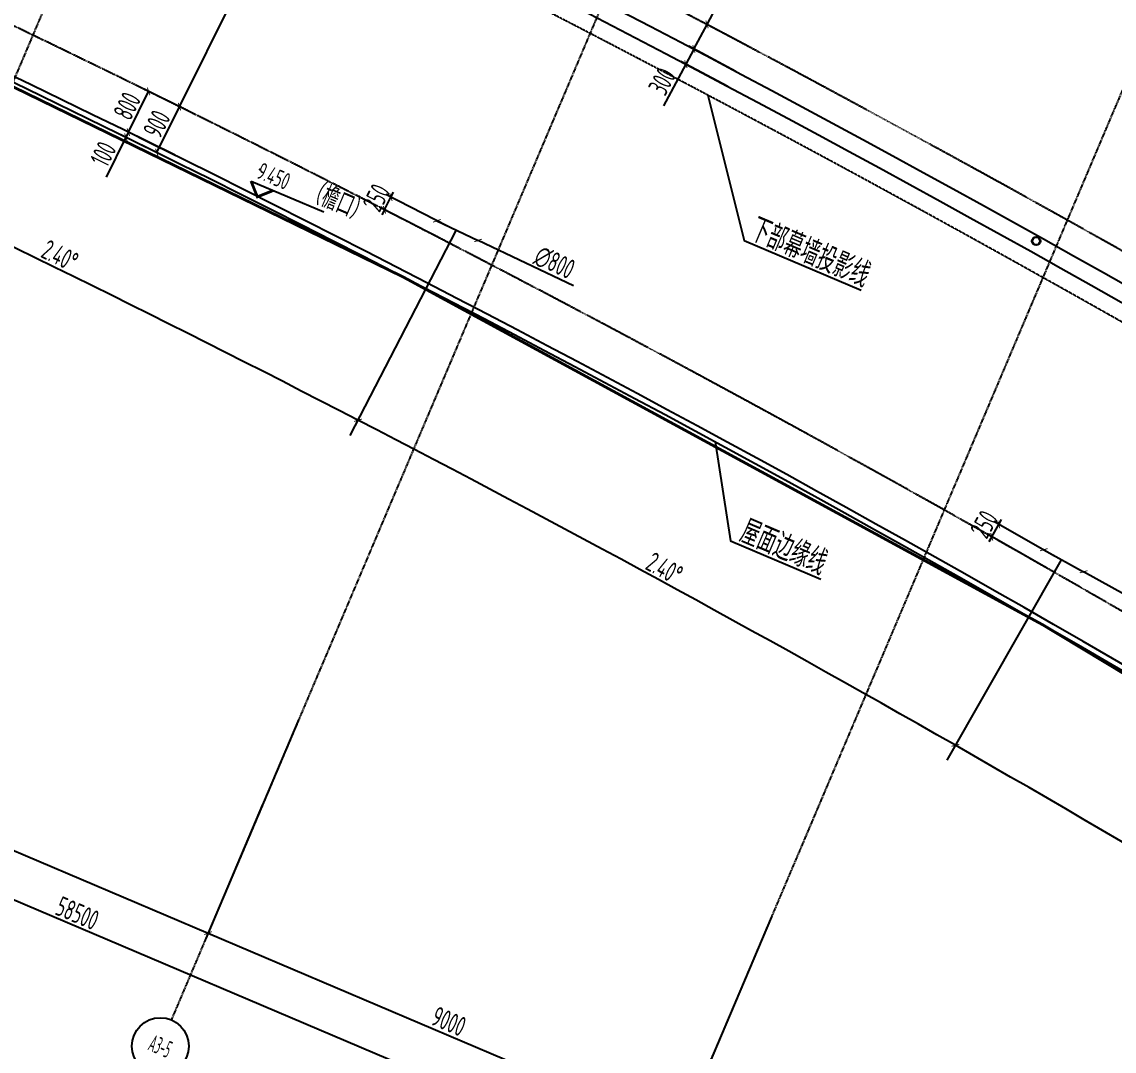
# Model space of a CAD drawing. Extents: x 11778731 to 12007717, y -6694179 to -6363962.
# Drawn here: x 11903912 to 11923105, y -6451864 to -6433779 of the extents above; entities that cross this region are included whole.
import ezdxf
from ezdxf.enums import TextEntityAlignment as Align

# ---------------------------------------------------------------- set-up
doc = ezdxf.new("R2010")
doc.units = 0
doc.header["$LTSCALE"] = 10
doc.header["$MEASUREMENT"] = 0
doc.linetypes.add('A3-RG-axis-100$0$CENTER', pattern=[2, 1.25, -0.25, 0.25, -0.25])
doc.linetypes.add('A3-RI-3F$0$DASH', pattern=[0.35, 0.25, -0.1])
for name, color, linetype in [('A3-RB-3F-100$0$A-DIMS-100', 1, 'Continuous'), ('A3-RG-axis-100$0$A-DIMS-100', 1, 'Continuous'), ('A3-RG-axis-100$0$A-DIMS-150', 1, 'Continuous'), ('A3-RG-axis-100$0$A-GRID', 1, 'A3-RG-axis-100$0$CENTER'), ('A3-RG-axis-100$0$A-SYMB', 4, 'Continuous'), ('A3-RI-3F$0$A-FLOR', 2, 'Continuous'), ('A3-RI-3F$0$A-HATH', 9, 'Continuous'), ('A3-RI-3F$0$A-ROOF-EDGE', 2, 'Continuous'), ('A3-RM-3F$0$0P-1', 191, 'Continuous'), ('A3-RM-3F$0$0P-FE-FH-V', 141, 'Continuous'), ('A3-SYMB-3F-100$0$A-SYMB', 4, 'Continuous'), ('A3-SYMB-3F-100$0$A-SYMB-AREA', 4, 'Continuous'), ('A3-SYMB-3F-100$0$A-SYMB-NAME', 4, 'Continuous'), ('A3-SYMB-3F-100$0$A-SYMB-NAME-E', 4, 'Continuous')]:
    doc.layers.add(name, color=color, linetype=linetype)
doc.styles.add('A3-RB-3F-100$0$XD2008', font='xd-hzs.shx', dxfattribs={"width": 0.7, "bigfont": 'xd-hztxt.shx'})
doc.styles.add('A3-RG-axis-100$0$$0$XD2008', font='xd-hzs.shx', dxfattribs={"width": 0.7, "bigfont": 'xd-hztxt.shx'})
doc.styles.add('A3-RG-axis-100$0$XD2008', font='xd-hzs.shx', dxfattribs={"width": 0.7, "bigfont": 'xd-hztxt.shx'})
doc.styles.add('A3-SYMB-3F-100$0$ECADI', font='hzs.shx', dxfattribs={"width": 0.7, "bigfont": 'hztxt.shx'})
doc.styles.add('A3-SYMB-3F-100$0$ECADI-TXT', font='simplex.shx', dxfattribs={"bigfont": 'hztxt.shx'})
doc.styles.add('A3-SYMB-3F-100$0$XD2008', font='hzs.shx', dxfattribs={"width": 0.7, "bigfont": 'hztxt.shx'})
doc.dimstyles.new('A3-RB-3F-100$0$XD100$0', dxfattribs={"dimscale": 100, "dimtxt": 3.5, "dimasz": 1, "dimexe": 1, "dimexo": 2, "dimgap": 0.5, "dimtad": 1, "dimdec": 0, "dimdsep": 46, "dimtxsty": 'A3-RB-3F-100$0$XD2008', "dimblk1": 'A3-RB-3F-100$0$_ARCHTICK', "dimblk2": 'A3-RB-3F-100$0$_ARCHTICK', "dimsah": 1, "dimcen": 2.5, "dimclrt": 4, "dimaunit": 1, "dimadec": 0, "dimazin": 0, "dimtfac": 1, "dimtdec": 0, "dimtix": 1, "dimtmove": 0, "dimatfit": 3, "dimfxl": 0, "dimtolj": 1, "dimtzin": 0, "dimarcsym": 0})
doc.dimstyles.new('A3-RG-axis-100$0$XD100$0', dxfattribs={"dimscale": 100, "dimtxt": 3.5, "dimasz": 1, "dimexe": 1, "dimexo": 2, "dimgap": 0.5, "dimtad": 1, "dimdec": 0, "dimdsep": 46, "dimtxsty": 'A3-RG-axis-100$0$XD2008', "dimblk1": 'A3-RG-axis-100$0$_ARCHTICK', "dimblk2": 'A3-RG-axis-100$0$_ARCHTICK', "dimsah": 1, "dimcen": 2.5, "dimclrt": 4, "dimaunit": 1, "dimadec": 0, "dimazin": 0, "dimtfac": 1, "dimtdec": 0, "dimtix": 1, "dimtmove": 0, "dimatfit": 3, "dimfxl": 0, "dimtolj": 1, "dimtzin": 0, "dimarcsym": 0})

# ---------------------------------------------------------------- blocks, each defined once
blk = doc.blocks.new('A3-RI-3F')
at = {"layer": 'A3-RI-3F$0$A-FLOR', "linetype": 'A3-RI-3F$0$DASH', "const_width": 50}
blk.add_lwpolyline([(11977075, -6448936), (11977075, -6448936), (11971198, -6462780), (11953156, -6455122), (11952019, -6457800), (11961869, -6461981), (11950655, -6488400), (11923776, -6476990), (11934990, -6450572), (11944839, -6454753), (11945976, -6452074), (11937359, -6448416, 0.002105), (11935284, -6447090), (11932817, -6450984, 0.033355), (11899110, -6432654), (11899711, -6421202)], format="xyb", dxfattribs=at)
at = {"layer": 'A3-RI-3F$0$A-HATH', "linetype": 'A3-RI-3F$0$DASH'}
blk.add_lwpolyline([(11904898, -6423676), (11904600, -6429360, -0.033317), (11938660, -6448425), (11946402, -6451711), (11970556, -6461964), (11976217, -6448626)], format="xyb", dxfattribs=at)
at = {"layer": 'A3-RI-3F$0$A-ROOF-EDGE'}
for points in [[(11977075, -6448936), (11977075, -6448936), (11971198, -6462780), (11953939, -6455454), (11952802, -6458132), (11961869, -6461981), (11950655, -6488400), (11923776, -6476990), (11934990, -6450572), (11944057, -6454420), (11945194, -6451742), (11937359, -6448416, 0.002105), (11935284, -6447090), (11932817, -6450984, 0.033355), (11899110, -6432654), (11899697, -6421468)], [(11971145, -6462649), (11953886, -6455323), (11952670, -6458185), (11961737, -6462034), (11950602, -6488268), (11923907, -6476937), (11935043, -6450703), (11944110, -6454552), (11945325, -6451689), (11937406, -6448327, 0.002183), (11935253, -6446952), (11932786, -6450846, 0.033209), (11899214, -6432592), (11899796, -6421473)]]:
    blk.add_lwpolyline(points, format="xyb", dxfattribs=at)
blk = doc.blocks.new('A3-RG-axis-100$0$_ARCHTICK')
at = {"color": 0, "linetype": 'ByBlock', "const_width": 0.15}
blk.add_lwpolyline([(-0.5, -0.5), (0.5, 0.5)], dxfattribs=at)
blk = doc.blocks.new('*D275')
at = {"layer": 'A3-RG-axis-100$0$A-DIMS-100', "color": 0, "lineweight": -2}
for p, q in [((11879441, -6434531), (11877837, -6438311)), ((11931726, -6461076), (11877876, -6438218)), ((11931640, -6461280), (11931765, -6460984))]:
    blk.add_line(p, q, dxfattribs=at)
at = {"layer": 'A3-RG-axis-100$0$A-DIMS-100', "color": 0, "lineweight": -2, "xscale": 100, "yscale": 100, "zscale": 100}
for p, rotation in [((11877876, -6438218), 157.0000000217818), ((11931726, -6461076), 337.0000000217818)]:
    blk.add_blockref('A3-RG-axis-100$0$_ARCHTICK', p, dxfattribs=dict(at, rotation=rotation))
at = {"layer": 'A3-RG-axis-100$0$A-DIMS-100', "color": 4, "insert": (11904889, -6449440), "char_height": 350, "attachment_point": 5, "rotation": 337, "style": 'A3-RG-axis-100$0$XD2008'}
blk.add_mtext('\\A1;58500', dxfattribs=at)
blk = doc.blocks.new('A3-RG-axis-100$0$$0$ECADI-TAG-GRID')
at = {"color": 13}
blk.add_circle((0, 0), 5, dxfattribs=at)
at = {"style": 'A3-RG-axis-100$0$$0$XD2008', "width": 0.7}
blk.add_attdef('GRID', text='', height=5, dxfattribs=at).set_placement((0, 0), align=Align.MIDDLE)
blk = doc.blocks.new('*D256')
at = {"layer": 'A3-RG-axis-100$0$A-DIMS-100', "color": 0, "lineweight": -2}
for p, q in [((11900497, -6442513), (11898861, -6446366)), ((11898900, -6446274), (11907185, -6449790)), ((11908143, -6447533), (11907146, -6449882))]:
    blk.add_line(p, q, dxfattribs=at)
at = {"layer": 'A3-RG-axis-100$0$A-DIMS-100', "color": 0, "lineweight": -2, "xscale": 100, "yscale": 100, "zscale": 100}
for p, rotation in [((11898900, -6446274), 156.9999999998815), ((11907185, -6449790), 336.9999999998814)]:
    blk.add_blockref('A3-RG-axis-100$0$_ARCHTICK', p, dxfattribs=dict(at, rotation=rotation))
at = {"layer": 'A3-RG-axis-100$0$A-DIMS-100', "color": 4, "insert": (11903130, -6447825), "char_height": 350, "attachment_point": 5, "rotation": 337, "style": 'A3-RG-axis-100$0$XD2008'}
blk.add_mtext('\\A1;9000', dxfattribs=at)
blk = doc.blocks.new('*D257')
at = {"layer": 'A3-RG-axis-100$0$A-DIMS-100', "color": 0, "lineweight": -2}
for p, q in [((11908781, -6446029), (11907146, -6449882)), ((11907185, -6449790), (11915469, -6453307)), ((11916428, -6451049), (11915430, -6453399))]:
    blk.add_line(p, q, dxfattribs=at)
at = {"layer": 'A3-RG-axis-100$0$A-DIMS-100', "color": 0, "lineweight": -2, "xscale": 100, "yscale": 100, "zscale": 100}
for p, rotation in [((11907185, -6449790), 156.9999999998815), ((11915469, -6453307), 336.9999999998814)]:
    blk.add_blockref('A3-RG-axis-100$0$_ARCHTICK', p, dxfattribs=dict(at, rotation=rotation))
at = {"layer": 'A3-RG-axis-100$0$A-DIMS-100', "color": 4, "insert": (11911415, -6451341), "char_height": 350, "attachment_point": 5, "rotation": 337, "style": 'A3-RG-axis-100$0$XD2008'}
blk.add_mtext('\\A1;9000', dxfattribs=at)
blk = doc.blocks.new('*D258')
at = {"layer": 'A3-RG-axis-100$0$A-DIMS-100', "color": 0, "lineweight": -2}
for p, q in [((11917085, -6449501), (11915430, -6453399)), ((11915469, -6453307), (11923754, -6456823)), ((11924731, -6454521), (11923715, -6456915))]:
    blk.add_line(p, q, dxfattribs=at)
at = {"layer": 'A3-RG-axis-100$0$A-DIMS-100', "color": 0, "lineweight": -2, "xscale": 100, "yscale": 100, "zscale": 100}
for p, rotation in [((11915469, -6453307), 156.9999999998815), ((11923754, -6456823), 336.9999999998814)]:
    blk.add_blockref('A3-RG-axis-100$0$_ARCHTICK', p, dxfattribs=dict(at, rotation=rotation))
at = {"layer": 'A3-RG-axis-100$0$A-DIMS-100', "color": 4, "insert": (11919700, -6454858), "char_height": 350, "attachment_point": 5, "rotation": 337, "style": 'A3-RG-axis-100$0$XD2008'}
blk.add_mtext('\\A1;9000', dxfattribs=at)
blk = doc.blocks.new('*D327')
at = {"layer": 'A3-RG-axis-100$0$A-DIMS-100', "color": 0, "lineweight": -2}
for p in [(11911206, -6437275), (11913603, -6438419)]:
    blk.add_line(p, (11911928, -6437619), dxfattribs=at)
at = {"layer": 'A3-RG-axis-100$0$A-DIMS-100', "color": 0, "lineweight": -2, "xscale": 100, "yscale": 100, "zscale": 100}
for p, rotation in [((11911206, -6437275), 334.4948749528023), ((11911928, -6437619), 154.4948749528023)]:
    blk.add_blockref('A3-RG-axis-100$0$_ARCHTICK', p, dxfattribs=dict(at, rotation=rotation))
at = {"layer": 'A3-RG-axis-100$0$A-DIMS-100', "color": 4, "insert": (11913271, -6438011), "char_height": 350, "attachment_point": 5, "rotation": 334.4949, "style": 'A3-RG-axis-100$0$XD2008'}
blk.add_mtext('\\A1;∅800', dxfattribs=at)
blk = doc.blocks.new('*D328')
at = {"layer": 'A3-RG-axis-100$0$A-DIMS-100', "color": 0, "lineweight": -2}
for p in [(11921870, -6443053), (11924030, -6444251)]:
    blk.add_line(p, (11922569, -6443441), dxfattribs=at)
at = {"layer": 'A3-RG-axis-100$0$A-DIMS-100', "color": 0, "lineweight": -2, "xscale": 100, "yscale": 100, "zscale": 100}
for p, rotation in [((11921870, -6443053), 330.9846667617089), ((11922569, -6443441), 150.9846667617089)]:
    blk.add_blockref('A3-RG-axis-100$0$_ARCHTICK', p, dxfattribs=dict(at, rotation=rotation))
at = {"layer": 'A3-RG-axis-100$0$A-DIMS-100', "color": 4, "insert": (11923723, -6443824), "char_height": 350, "attachment_point": 5, "rotation": 330.9847, "style": 'A3-RG-axis-100$0$XD2008'}
blk.add_mtext('\\A1;∅800', dxfattribs=at)
blk = doc.blocks.new('*D330')
at = {"layer": 'A3-RG-axis-100$0$A-DIMS-100', "color": 0, "lineweight": -2}
for p, q in [((11911390, -6437369), (11910309, -6436814)), ((11910398, -6436860), (11910443, -6436771)), ((11910284, -6437082), (11910398, -6436860)), ((11911269, -6437588), (11910195, -6437037)), ((11910284, -6437082), (11910238, -6437171))]:
    blk.add_line(p, q, dxfattribs=at)
at = {"layer": 'A3-RG-axis-100$0$A-DIMS-100', "color": 0, "lineweight": -2, "xscale": 100, "yscale": 100, "zscale": 100}
for p, rotation in [((11910398, -6436860), 242.8220241573225), ((11910284, -6437082), 62.82202415732252)]:
    blk.add_blockref('A3-RG-axis-100$0$_ARCHTICK', p, dxfattribs=dict(at, rotation=rotation))
at = {"layer": 'A3-RG-axis-100$0$A-DIMS-100', "color": 4, "insert": (11910141, -6436868), "char_height": 350, "attachment_point": 5, "rotation": 62.822, "style": 'A3-RG-axis-100$0$XD2008'}
blk.add_mtext('\\A1;250', dxfattribs=at)
blk = doc.blocks.new('*D331')
at = {"layer": 'A3-RG-axis-100$0$A-DIMS-100', "color": 0, "lineweight": -2}
for p, q in [((11922047, -6443161), (11920990, -6442560)), ((11921077, -6442610), (11921127, -6442523)), ((11921916, -6443374), (11920867, -6442777)), ((11920954, -6442827), (11921077, -6442610)), ((11920954, -6442827), (11920904, -6442914))]:
    blk.add_line(p, q, dxfattribs=at)
at = {"layer": 'A3-RG-axis-100$0$A-DIMS-100', "color": 0, "lineweight": -2, "xscale": 100, "yscale": 100, "zscale": 100}
for p, rotation in [((11921077, -6442610), 240.39124242227), ((11920954, -6442827), 60.39124242226997)]:
    blk.add_blockref('A3-RG-axis-100$0$_ARCHTICK', p, dxfattribs=dict(at, rotation=rotation))
at = {"layer": 'A3-RG-axis-100$0$A-DIMS-100', "color": 4, "insert": (11920820, -6442607), "char_height": 350, "attachment_point": 5, "rotation": 60.3912, "style": 'A3-RG-axis-100$0$XD2008'}
blk.add_mtext('\\A1;250', dxfattribs=at)
blk = doc.blocks.new('*D260')
at = {"layer": 'A3-RG-axis-100$0$A-DIMS-100', "color": 0, "lineweight": -2}
blk.add_arc((11778731, -6694179), 285300, 62.64693, 65.04693, dxfattribs=at)
at = {"layer": 'A3-RG-axis-100$0$A-DIMS-100', "color": 0, "lineweight": -2, "xscale": 100, "yscale": 100, "zscale": 100}
for p, rotation in [((11899092, -6435510), 155.0469259396337), ((11909818, -6440778), 332.6469277024722)]:
    blk.add_blockref('A3-RG-axis-100$0$_ARCHTICK', p, dxfattribs=dict(at, rotation=rotation))
at = {"layer": 'A3-RG-axis-100$0$A-DIMS-100', "color": 4, "insert": (11904582, -6437886), "char_height": 350, "attachment_point": 5, "rotation": 333.8469, "style": 'A3-RG-axis-100$0$XD2008'}
blk.add_mtext('\\A1;2.40°', dxfattribs=at)
blk = doc.blocks.new('*D261')
at = {"layer": 'A3-RG-axis-100$0$A-DIMS-100', "color": 0, "lineweight": -2}
blk.add_arc((11778731, -6694179), 285300, 60.24693, 62.64693, dxfattribs=at)
at = {"layer": 'A3-RG-axis-100$0$A-DIMS-100', "color": 0, "lineweight": -2, "xscale": 100, "yscale": 100, "zscale": 100}
for p, rotation in [((11909818, -6440778), 152.6469277024728), ((11920315, -6446489), 330.2469277095915)]:
    blk.add_blockref('A3-RG-axis-100$0$_ARCHTICK', p, dxfattribs=dict(at, rotation=rotation))
at = {"layer": 'A3-RG-axis-100$0$A-DIMS-100', "color": 4, "insert": (11915204, -6443381), "char_height": 350, "attachment_point": 5, "rotation": 331.4469, "style": 'A3-RG-axis-100$0$XD2008'}
blk.add_mtext('\\A1;2.40°', dxfattribs=at)
blk = doc.blocks.new('*D262')
at = {"layer": 'A3-RG-axis-100$0$A-DIMS-100', "color": 0, "lineweight": -2}
blk.add_arc((11778731, -6694179), 285300, 57.84693, 60.24693, dxfattribs=at)
at = {"layer": 'A3-RG-axis-100$0$A-DIMS-100', "color": 0, "lineweight": -2, "xscale": 100, "yscale": 100, "zscale": 100}
for p, rotation in [((11920315, -6446489), 150.2469277095912), ((11930563, -6452635), 327.8469277238162)]:
    blk.add_blockref('A3-RG-axis-100$0$_ARCHTICK', p, dxfattribs=dict(at, rotation=rotation))
at = {"layer": 'A3-RG-axis-100$0$A-DIMS-100', "color": 4, "insert": (11925586, -6449316), "char_height": 350, "attachment_point": 5, "rotation": 329.0469, "style": 'A3-RG-axis-100$0$XD2008'}
blk.add_mtext('\\A1;2.40°', dxfattribs=at)
blk = doc.blocks.new('A3-SYMB-3F-100$0$ECADI-TAG-HGHT（国标）')
at = {"color": 1}
blk.add_line((-2.12, 2.12), (11.77, 2.12), dxfattribs=at)
at = {"color": 1, "const_width": 0.5}
blk.add_lwpolyline([(-2.12, 2.12), (0, 0), (2.12, 2.12)], dxfattribs=at)
at = {"color": 1}
blk.add_point((-1.48, 4.6), dxfattribs=at)
at = {"style": 'A3-SYMB-3F-100$0$XD2008', "width": 0.7}
blk.add_attdef('FL', text='', height=3, dxfattribs=at).set_placement((-2.69, 2.97), align=Align.RIGHT)
for tag, p in [('F.F.L.', (2.28, 2.97)), ('T.O.S.', (2.28, -1.1))]:
    blk.add_attdef(tag, p, '', height=3, dxfattribs=at)
blk = doc.blocks.new('A3-SYMB-3F-100$0$ECADI-TAG-NAME')
at = {"layer": 'A3-SYMB-3F-100$0$A-SYMB-NAME', "style": 'A3-SYMB-3F-100$0$ECADI-TXT', "width": 0.7}
blk.add_attdef('CHINESENAME', (1.86, 1.53), '', height=4, dxfattribs=at)
at = {"layer": 'A3-SYMB-3F-100$0$A-SYMB-NAME-E', "style": 'A3-SYMB-3F-100$0$ECADI-TXT', "width": 0.7}
blk.add_attdef('ENGLISHLOW', (2.18, 6.96), '', height=2.5, dxfattribs=at)
blk = doc.blocks.new('A3-SYMB-3F-100$0$ECADI-TAG-ROOM')
at = {"layer": 'A3-SYMB-3F-100$0$A-SYMB-AREA', "style": 'A3-SYMB-3F-100$0$ECADI', "width": 0.7}
blk.add_attdef('340M2', text='', height=2.5, dxfattribs=at).set_placement((7.17, -1.75), align=Align.MIDDLE_LEFT)
at = {"layer": 'A3-SYMB-3F-100$0$A-SYMB-NAME', "style": 'A3-SYMB-3F-100$0$ECADI', "width": 0.7}
blk.add_attdef('CHINESENAME', (-5.13, 0.09), '', height=4.5, dxfattribs=at)
at = {"layer": 'A3-SYMB-3F-100$0$A-SYMB-NAME-E', "style": 'A3-SYMB-3F-100$0$ECADI', "width": 0.7}
for tag, p in [('ENGLISHHIGH', (-5.13, 8.04)), ('ENGLISHLOW', (-5.13, 4.84))]:
    blk.add_attdef(tag, p, '', height=2.5, dxfattribs=at)
blk = doc.blocks.new('A3-SYMB-3F-100')
at = {"layer": 'A3-SYMB-3F-100$0$A-SYMB'}
for points in [[(11915965, -6435067), (11916606, -6437620), (11918662, -6438493)], [(11916093, -6441161), (11916361, -6442895), (11917952, -6443570)]]:
    blk.add_lwpolyline(points, dxfattribs=at)
ref = blk.add_blockref('A3-SYMB-3F-100$0$ECADI-TAG-HGHT（国标）', (11908051, -6436854), dxfattribs=dict(at, xscale=100, yscale=100.0000000002328, rotation=337))
ref.add_attrib('F.F.L.', '9.450', (11908017, -6436516), dxfattribs={"layer": '0', "height": 300, "rotation": 337, "style": 'A3-SYMB-3F-100$0$XD2008', "width": 0.7})
ref = blk.add_blockref('A3-SYMB-3F-100$0$ECADI-TAG-ROOM', (11917137, -6437810), dxfattribs=dict(at, xscale=99.99999999989046, yscale=100.0000000001164, rotation=337))
ref.add_attrib('CHINESENAME', '下部幕墙投影线', (11916668, -6437602), dxfattribs={"height": 450, "rotation": 337, "style": 'A3-SYMB-3F-100$0$ECADI', "width": 0.7})
ref = blk.add_blockref('A3-SYMB-3F-100$0$ECADI-TAG-ROOM', (11916958, -6443114), dxfattribs=dict(at, xscale=99.99999999989046, yscale=100.0000000001164, rotation=337))
ref.add_attrib('CHINESENAME', '屋面边缘线', (11916490, -6442905), dxfattribs={"height": 450, "rotation": 337, "style": 'A3-SYMB-3F-100$0$ECADI', "width": 0.7})
at = {"layer": 'A3-SYMB-3F-100$0$A-SYMB-NAME'}
ref = blk.add_blockref('A3-SYMB-3F-100$0$ECADI-TAG-NAME', (11908643, -6436965, 0), dxfattribs=dict(at, xscale=100, yscale=99.99999999999999, rotation=337))
ref.add_attrib('CHINESENAME', '（檐口）', (11908874, -6436897, 0), dxfattribs={"height": 400, "rotation": 337, "style": 'A3-SYMB-3F-100$0$ECADI-TXT', "oblique": 360, "width": 0.7})
blk = doc.blocks.new('A3-RB-3F-100$0$_ARCHTICK')
at = {"color": 0, "linetype": 'ByBlock', "const_width": 0.15}
blk.add_lwpolyline([(-0.5, -0.5), (0.5, 0.5)], dxfattribs=at)
blk = doc.blocks.new('*D645')
at = {"layer": 'A3-RB-3F-100$0$A-DIMS-100', "color": 0, "lineweight": -2}
for p, q in [((11906283, -6436076), (11906683, -6435270)), ((11906959, -6435407), (11906594, -6435225)), ((11906559, -6436213), (11906194, -6436032))]:
    blk.add_line(p, q, dxfattribs=at)
at = {"layer": 'A3-RB-3F-100$0$A-DIMS-100', "color": 0, "lineweight": -2, "xscale": 100, "yscale": 100, "zscale": 100}
for p, rotation in [((11906683, -6435270), 63.60062090099563), ((11906283, -6436076), 243.6006209009957)]:
    blk.add_blockref('A3-RB-3F-100$0$_ARCHTICK', p, dxfattribs=dict(at, rotation=rotation))
at = {"layer": 'A3-RB-3F-100$0$A-DIMS-100', "color": 4, "insert": (11906282, -6435573), "char_height": 350, "attachment_point": 5, "rotation": 63.6006, "style": 'A3-RB-3F-100$0$XD2008'}
blk.add_mtext('\\A1;900', dxfattribs=at)
blk = doc.blocks.new('*D646')
at = {"layer": 'A3-RB-3F-100$0$A-DIMS-100', "color": 0, "lineweight": -2}
for p, q in [((11909405, -6430480), (11909039, -6430299)), ((11906683, -6435270), (11909129, -6430343)), ((11906959, -6435407), (11906594, -6435225))]:
    blk.add_line(p, q, dxfattribs=at)
at = {"layer": 'A3-RB-3F-100$0$A-DIMS-100', "color": 0, "lineweight": -2, "xscale": 100, "yscale": 100, "zscale": 100}
for p, rotation in [((11909129, -6430343), 63.60062090099043), ((11906683, -6435270), 243.6006209009904)]:
    blk.add_blockref('A3-RB-3F-100$0$_ARCHTICK', p, dxfattribs=dict(at, rotation=rotation))
at = {"layer": 'A3-RB-3F-100$0$A-DIMS-100', "color": 4, "insert": (11907705, -6432707), "char_height": 350, "attachment_point": 5, "rotation": 63.6006, "style": 'A3-RB-3F-100$0$XD2008'}
blk.add_mtext('\\A1;5500', dxfattribs=at)
blk = doc.blocks.new('*D704')
at = {"layer": 'A3-RB-3F-100$0$A-DIMS-100', "color": 0, "lineweight": -2}
for p, q in [((11906604, -6436123), (11905695, -6435672)), ((11905740, -6435806), (11905392, -6436508)), ((11906559, -6436213), (11905650, -6435762)), ((11905785, -6435717), (11905740, -6435806))]:
    blk.add_line(p, q, dxfattribs=at)
at = {"layer": 'A3-RB-3F-100$0$A-DIMS-100', "color": 0, "lineweight": -2, "xscale": 100, "yscale": 100, "zscale": 100}
for p, rotation in [((11905785, -6435717), 63.60062090089171), ((11905740, -6435806), 243.6006209008917)]:
    blk.add_blockref('A3-RB-3F-100$0$_ARCHTICK', p, dxfattribs=dict(at, rotation=rotation))
at = {"layer": 'A3-RB-3F-100$0$A-DIMS-100', "color": 4, "insert": (11905342, -6436102), "char_height": 350, "attachment_point": 5, "rotation": 63.6006, "style": 'A3-RB-3F-100$0$XD2008'}
blk.add_mtext('\\A1;100', dxfattribs=at)
blk = doc.blocks.new('*D705')
at = {"layer": 'A3-RB-3F-100$0$A-DIMS-100', "color": 0, "lineweight": -2}
for p, q in [((11905785, -6435717), (11906140, -6435000)), ((11906959, -6435407), (11906051, -6434956)), ((11906604, -6436123), (11905695, -6435672))]:
    blk.add_line(p, q, dxfattribs=at)
at = {"layer": 'A3-RB-3F-100$0$A-DIMS-100', "color": 0, "lineweight": -2, "xscale": 100, "yscale": 100, "zscale": 100}
for p, rotation in [((11906140, -6435000), 63.60062090100862), ((11905785, -6435717), 243.6006209010086)]:
    blk.add_blockref('A3-RB-3F-100$0$_ARCHTICK', p, dxfattribs=dict(at, rotation=rotation))
at = {"layer": 'A3-RB-3F-100$0$A-DIMS-100', "color": 4, "insert": (11905761, -6435258), "char_height": 350, "attachment_point": 5, "rotation": 63.6006, "style": 'A3-RB-3F-100$0$XD2008'}
blk.add_mtext('\\A1;800', dxfattribs=at)
blk = doc.blocks.new('*D805')
at = {"layer": 'A3-RB-3F-100$0$A-DIMS-100', "color": 0, "lineweight": -2}
for p, q in [((11915721, -6434256), (11915579, -6434521)), ((11916459, -6434649), (11915632, -6434209)), ((11915579, -6434521), (11915189, -6435253)), ((11916317, -6434914), (11915491, -6434474))]:
    blk.add_line(p, q, dxfattribs=at)
at = {"layer": 'A3-RB-3F-100$0$A-DIMS-100', "color": 0, "lineweight": -2, "xscale": 100, "yscale": 100, "zscale": 100}
for p, rotation in [((11915721, -6434256), 61.94837856334141), ((11915579, -6434521), 241.9483785633414)]:
    blk.add_blockref('A3-RB-3F-100$0$_ARCHTICK', p, dxfattribs=dict(at, rotation=rotation))
at = {"layer": 'A3-RB-3F-100$0$A-DIMS-100', "color": 4, "insert": (11915162, -6434825), "char_height": 350, "attachment_point": 5, "rotation": 61.9484, "style": 'A3-RB-3F-100$0$XD2008'}
blk.add_mtext('\\A1;300', dxfattribs=at)
blk = doc.blocks.new('*D806')
at = {"layer": 'A3-RB-3F-100$0$A-DIMS-100', "color": 0, "lineweight": -2}
for p, q in [((11915951, -6433823), (11916341, -6433091)), ((11915721, -6434256), (11915951, -6433823)), ((11916689, -6434217), (11915863, -6433776)), ((11916459, -6434649), (11915632, -6434209))]:
    blk.add_line(p, q, dxfattribs=at)
at = {"layer": 'A3-RB-3F-100$0$A-DIMS-100', "color": 0, "lineweight": -2, "xscale": 100, "yscale": 100, "zscale": 100}
for p, rotation in [((11915951, -6433823), 61.94837856320203), ((11915721, -6434256), 241.948378563202)]:
    blk.add_blockref('A3-RB-3F-100$0$_ARCHTICK', p, dxfattribs=dict(at, rotation=rotation))
at = {"layer": 'A3-RB-3F-100$0$A-DIMS-100', "color": 4, "insert": (11915971, -6433307), "char_height": 350, "attachment_point": 5, "rotation": 61.9484, "style": 'A3-RB-3F-100$0$XD2008'}
blk.add_mtext('\\A1;490', dxfattribs=at)
blk = doc.blocks.new('A3-RM-3F$0$DFA')
at = {"layer": 'A3-RM-3F$0$0P-FE-FH-V'}
for radius in [75, 65]:
    blk.add_circle((0, 0), radius, dxfattribs=at)
blk = doc.blocks.new('A3-RM-3F')
at = {"layer": 'A3-RM-3F$0$0P-1'}
for points in [[(11905192, -6423801), (11904910, -6429175, -0.033124), (11938801, -6448159), (11947301, -6451767), (11970397, -6461571), (11975941, -6448509)], [(11905486, -6423926), (11905220, -6428991, -0.03293), (11938943, -6447894), (11947419, -6451491), (11970238, -6461178), (11975665, -6448392)]]:
    blk.add_lwpolyline(points, format="xyb", dxfattribs=at)
blk.add_blockref('A3-RM-3F$0$DFA', (11921736, -6437630), dxfattribs=at)
blk = doc.blocks.new('A3-RG-axis-100')
at = {"layer": 'A3-RG-axis-100$0$A-DIMS-100'}
blk.add_line((11922175.5, -6443233.5), (11920165.7, -6446749.6), dxfattribs=at)
at = {"layer": 'A3-RG-axis-100$0$A-DIMS-150'}
blk.add_line((11909680.3, -6441044), (11911541.2, -6437446.8), dxfattribs=at)
at = {"layer": 'A3-RG-axis-100$0$A-GRID'}
for p, q in [((11916344.3, -6405177.9), (11898275.1, -6447746.3)), ((11924628.9, -6408694.5), (11906537.9, -6451314.1)), ((11932913.4, -6412211.1), (11914822.5, -6454830.7))]:
    blk.add_line(p, q, dxfattribs=at)
for radius, start, end in [(294300, 57.267208, 69.150423), (288800, 57.079997, 69.144838)]:
    blk.add_arc((11778730.7, -6694178.7), radius, start, end, dxfattribs=at)
at = {"layer": 'A3-RG-axis-100$0$A-SYMB'}
ref = blk.add_blockref('A3-RG-axis-100$0$$0$ECADI-TAG-GRID', (11906346, -6451775.8), dxfattribs=dict(at, xscale=100, yscale=100, zscale=100, rotation=337))
ref.add_attrib('GRID', 'A3-5', dxfattribs={"layer": '0', "height": 300, "rotation": 337, "style": 'A3-RG-axis-100$0$$0$XD2008', "width": 0.5}).set_placement((11906346, -6451775.8), align=Align.MIDDLE)
at = {"layer": 'A3-RG-axis-100$0$A-DIMS-100'}
for base, line1, line2, override, picture, middle in [((11906267.4, -6438972), ((11911541.2, -6437446.8), (11778730.7, -6694178.7)), ((11778730.7, -6694178.7), (11900673.8, -6432110.7)), {"dimasz": 1, "dimaunit": 0, "dimadec": 2}, '*D260', (11904581.8, -6437885.9)), ((11916842.4, -6444536.5), ((11922175.5, -6443233.5), (11778730.7, -6694178.7)), ((11911541.2, -6437446.8), (11778730.7, -6694178.7)), {"dimaunit": 0, "dimadec": 2}, '*D261', (11915203.8, -6443380.8)), ((11927175.2, -6450539), ((11932558.2, -6449460.5), (11778730.7, -6694178.7)), ((11922175.5, -6443233.5), (11778730.7, -6694178.7)), {"dimaunit": 0, "dimadec": 2}, '*D262', (11925586.4, -6449315.7))]:
    dim = blk.add_angular_dim_2l(base=base, line1=line1, line2=line2, dimstyle='A3-RG-axis-100$0$XD100$0', override=override, dxfattribs=at)
    dim.commit()
    dim.dimension.update_dxf_attribs({"geometry": picture, "text_midpoint": middle})
for base, p1, p2, angle, picture, middle in [((11877876.4, -6438218.5), (11931561.4, -6461463.7), (11879519.6, -6434347.3), 337, '*D275', (11904889, -6449440.2)), ((11910397.8, -6436859.9), (11911446.7, -6437679.4), (11911567.8, -6437460.7), 62.82202, '*D330', (11910140.5, -6436868.3)), ((11921077.2, -6442609.6), (11922090.4, -6443472.8), (11922220.6, -6443259.4), 60.39124, '*D331', (11920819.8, -6442607.1)), ((11907184.8, -6449790.1), (11900574.9, -6442328.4), (11908221.2, -6447348.7), 337, '*D256', (11903130.5, -6447824.7)), ((11915469.4, -6453306.7), (11908859.4, -6445845), (11916505.7, -6450865.3), 337, '*D257', (11911415, -6451341.3)), ((11923753.9, -6456823.3), (11917163.1, -6449316.5), (11924809.4, -6454336.8), 337, '*D258', (11919699.6, -6454857.9))]:
    dim = blk.add_linear_dim(base=base, p1=p1, p2=p2, angle=angle, dimstyle='A3-RG-axis-100$0$XD100$0', override={"dimasz": 1}, dxfattribs=at)
    dim.commit()
    dim.dimension.update_dxf_attribs({"geometry": picture, "text_midpoint": middle})
for p1, p2, picture, middle in [((11911205.7, -6437274.7), (11911927.8, -6437619.1), '*D327', (11913173.9, -6438213.6)), ((11921869.8, -6443053.4), (11922569.4, -6443441.4), '*D328', (11923613.7, -6444020.7))]:
    dim = blk.add_diameter_dim_2p(p1=p1, p2=p2, dimstyle='A3-RG-axis-100$0$XD100$0', override={"dimasz": 1}, dxfattribs=at)
    dim.commit()
    dim.dimension.update_dxf_attribs({"geometry": picture, "text_midpoint": middle, "dimtype": 131})
blk = doc.blocks.new('A3-RB-3F-100')
at = {"layer": 'A3-RB-3F-100$0$A-DIMS-100'}
for p1, p2, distance, picture, middle in [((11907138.5, -6435495.8), (11909584, -6430569.3), 508.2, '*D646', (11907704.5, -6432706.6)), ((11906782.8, -6436212.3), (11907138.5, -6435495.8), 1114.5, '*D705', (11905760.8, -6435258.5)), ((11906738.4, -6436301.9), (11907138.5, -6435495.8), 508.2, '*D645', (11906281.7, -6435572.9))]:
    dim = blk.add_aligned_dim(p1=p1, p2=p2, distance=distance, dimstyle='A3-RB-3F-100$0$XD100$0', dxfattribs=at)
    dim.commit()
    dim.dimension.update_dxf_attribs({"geometry": picture, "text_midpoint": middle})
for base, p1, p2, angle, picture, middle in [((11915950.9, -6433823.4), (11916635, -6434743.2), (11916865.5, -6434310.7), 61.94838, '*D806', (11916169.6, -6433413)), ((11915720.5, -6434255.9), (11916494, -6435007.9), (11916635, -6434743.2), 61.94838, '*D805', (11915360.8, -6434931)), ((11905784.5, -6435716.8), (11906738.4, -6436301.9), (11906782.8, -6436212.3), 63.60062, '*D704', (11905543.7, -6436202))]:
    dim = blk.add_linear_dim(base=base, p1=p1, p2=p2, angle=angle, dimstyle='A3-RB-3F-100$0$XD100$0', dxfattribs=at)
    dim.commit()
    dim.dimension.update_dxf_attribs({"geometry": picture, "text_midpoint": middle, "dimtype": 129})

msp = doc.modelspace()

# ---------------------------------------------------------------- block references
for name in ['A3-RG-axis-100', 'A3-RB-3F-100', 'A3-RI-3F', 'A3-RI-3F', 'A3-RI-3F', 'A3-SYMB-3F-100', 'A3-SYMB-3F-100', 'A3-RM-3F']:
    msp.add_blockref(name, (0, 0))

doc.saveas('drawing.dxf')
